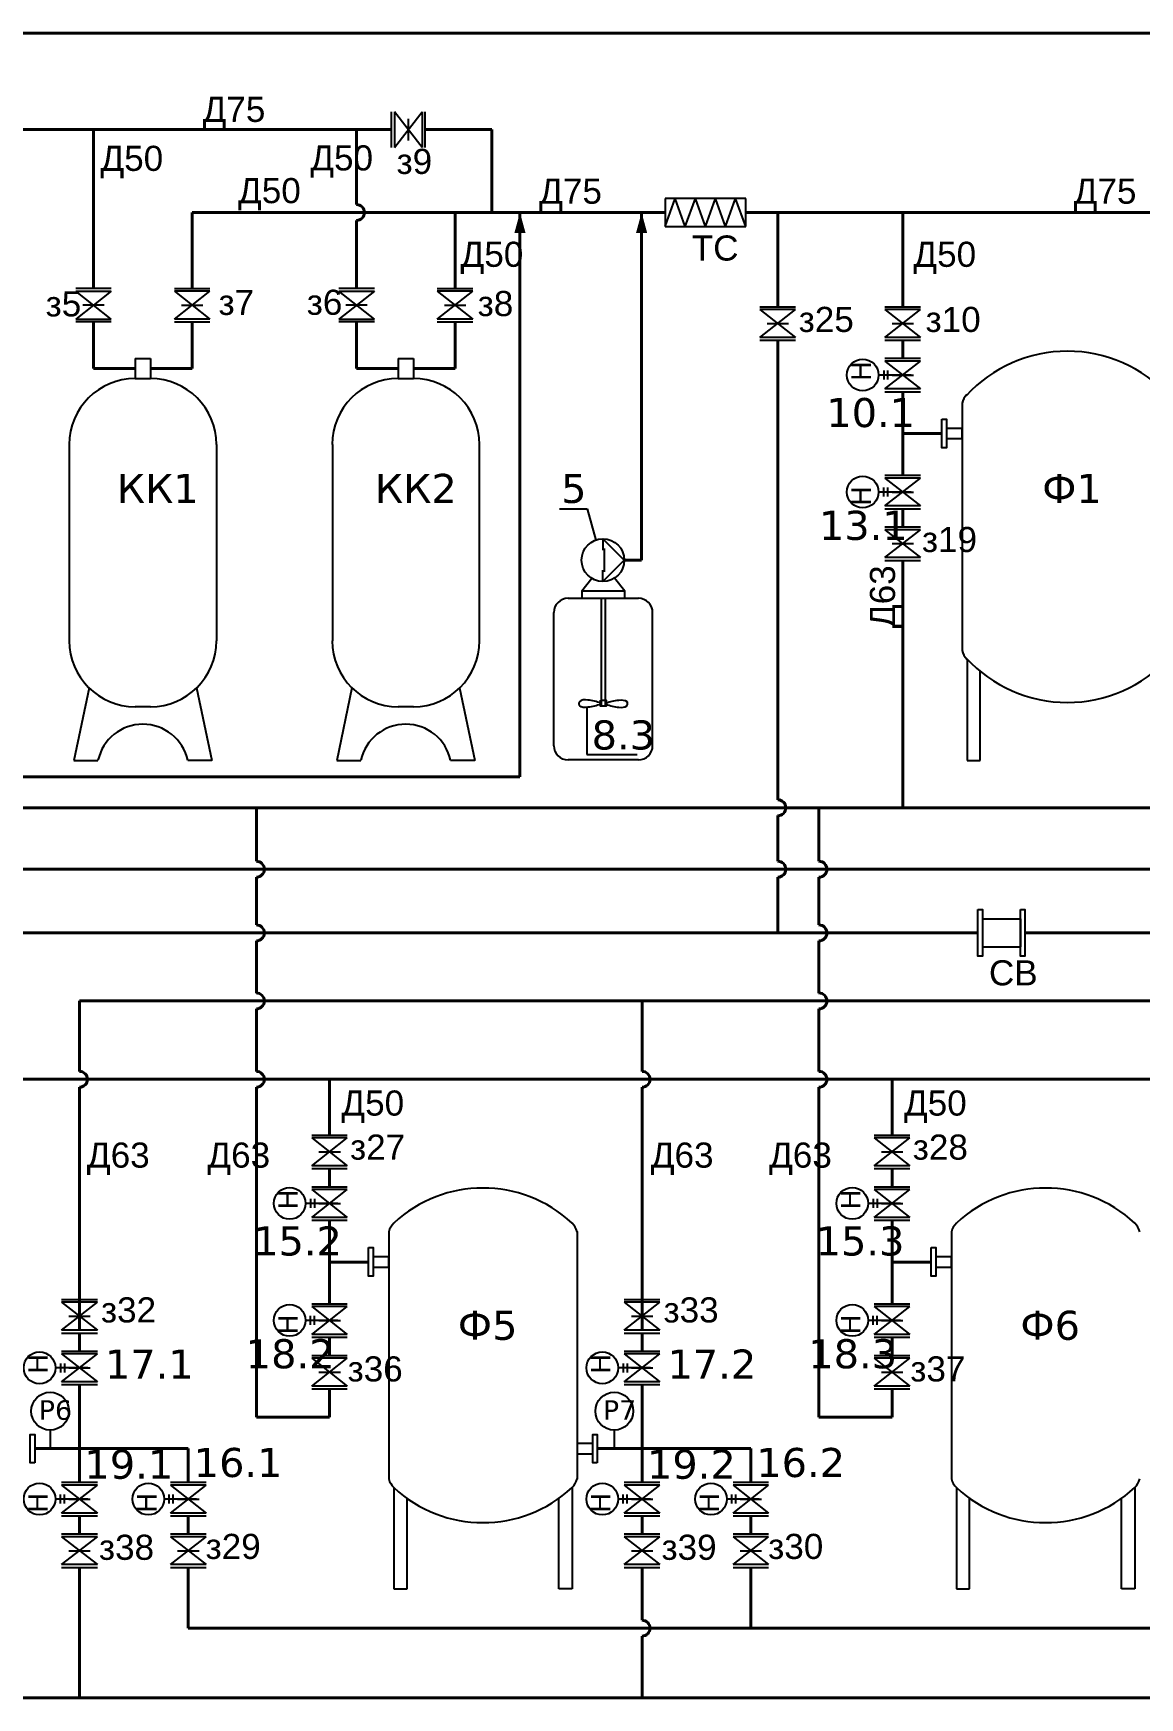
# Model space of a CAD drawing. Header units: millimetres. Extents: x 93665 to 221094, y -93000 to -1330.
# Drawn here: x 123954 to 131567, y -77676 to -66226 of the extents above; entities that cross this region are included whole.
import ezdxf

# ---------------------------------------------------------------- set-up
doc = ezdxf.new("R2010")
doc.units = ezdxf.units.MM
doc.layers.add('1', color=7, linetype='Continuous')
doc.layers.add('2', color=7, linetype='Continuous')
for name, color, linetype, lineweight in [('В10', 66, 'Continuous', 40), ('В40', 142, 'Continuous', 40), ('В50', 180, 'Continuous', 40), ('В60Н', 140, 'Continuous', 40), ('В90', 120, 'Continuous', 40), ('К20Н', 33, 'Continuous', 40), ('Р1', 202, 'Continuous', 40)]:
    doc.layers.add(name, color=color, linetype=linetype, lineweight=lineweight)
doc.layers.add('К10', color=7, linetype='Continuous', lineweight=40, true_color=0xffbe00)
doc.layers.add('Р2', color=7, linetype='Continuous', lineweight=40, true_color=0x991b1e)
doc.styles.get("Standard").update_dxf_attribs({"font": 'arial.ttf'})

msp = doc.modelspace()

# ---------------------------------------------------------------- linework, layer by layer
at = {"layer": '1'}
for p, q in [((128856, -67363), (128302, -67363)), ((128302, -67363), (128302, -67555)), ((128302, -67555), (128371, -67363)), ((128440, -67555), (128371, -67363)), ((128440, -67555), (128510, -67363)), ((128579, -67555), (128510, -67363)), ((128579, -67555), (128648, -67363)), ((128717, -67555), (128648, -67363)), ((128717, -67555), (128786, -67363)), ((128856, -67555), (128786, -67363)), ((128856, -67555), (128856, -67363)), ((128302, -67555), (128856, -67555)), ((124656, -68463), (124760, -68463)), ((124656, -68463), (124656, -68602)), ((124760, -68463), (124760, -68602)), ((126465, -68463), (126570, -68463)), ((126465, -68463), (126465, -68602)), ((126570, -68463), (126570, -68602)), ((124656, -68602), (124760, -68602)), ((126465, -68602), (126570, -68602)), ((130345, -68771), (130345, -70472)), ((124202, -69055), (124202, -70405)), ((125214, -69055), (125214, -70405)), ((126012, -69055), (126012, -70405)), ((127023, -69055), (127023, -70405)), ((127798, -69977), (127728, -70064)), ((128024, -70064), (127953, -69975)), ((127634, -70113), (128118, -70113)), ((127536, -71127), (127536, -70211)), ((128216, -71127), (128216, -70211)), ((130379, -70531), (130379, -71228)), ((130470, -71228), (130470, -70616)), ((124760, -70859), (124656, -70859)), ((126570, -70859), (126465, -70859)), ((127764, -70863), (127762, -71187)), ((127762, -71187), (128110, -71187)), ((128118, -71225), (127634, -71225)), ((130379, -71228), (130470, -71228)), ((130485, -72319), (130485, -72511)), ((130485, -72319), (130747, -72319)), ((130747, -72319), (130747, -72511)), ((130485, -72511), (130747, -72511)), ((126401, -74470), (126401, -76172)), ((127696, -74470), (127696, -76172)), ((130272, -74470), (130272, -76172)), ((124070, -75836), (124070, -75963)), ((127952, -75836), (127952, -75963)), ((126435, -76231), (126435, -76927)), ((127662, -76231), (127662, -76927)), ((130306, -76231), (130306, -76927)), ((131533, -76231), (131533, -76927)), ((126526, -76927), (126526, -76305)), ((127571, -76927), (127571, -76305)), ((130397, -76927), (130397, -76305)), ((131442, -76927), (131442, -76305)), ((126435, -76927), (126526, -76927)), ((127662, -76927), (127571, -76927)), ((130306, -76927), (130397, -76927)), ((131533, -76927), (131442, -76927))]:
    msp.add_line(p, q, dxfattribs=at)
at = {"layer": '1', "ltscale": 0.166667}
for p, q in [((127576, -69497), (127766, -69497)), ((124338, -70729), (124234, -71228)), ((125078, -70729), (125182, -71228)), ((126147, -70729), (126043, -71228)), ((126888, -70729), (126992, -71228)), ((124234, -71228), (124399, -71228)), ((125182, -71228), (125017, -71228)), ((126043, -71228), (126209, -71228)), ((126992, -71228), (126826, -71228))]:
    msp.add_line(p, q, dxfattribs=at)
at = {"layer": '1', "ltscale": 0.4}
msp.add_line((127766, -69497), (127825, -69712), dxfattribs=at)
at = {"layer": '1', "ltscale": 10}
for p, q in [((128021, -69851), (127874, -69704)), ((127874, -69704), (127874, -69782)), ((127885, -69931), (127885, -69770)), ((128021, -69851), (127874, -69998)), ((127874, -69998), (127874, -69920))]:
    msp.add_line(p, q, dxfattribs=at)
at = {"layer": '1', "ltscale": 100}
msp.add_line((127728, -70113), (128024, -70113), dxfattribs=at)
at = {"layer": '1'}
for points in [[(130206, -68881), (130237, -68881), (130237, -69077), (130206, -69077)], [(130345, -68944), (130237, -68944), (130237, -69014), (130345, -69014)], [(130454, -72255), (130485, -72255), (130485, -72575), (130454, -72575)], [(130747, -72255), (130778, -72255), (130778, -72575), (130747, -72575)], [(126261, -74580), (126293, -74580), (126293, -74777), (126261, -74777)], [(126401, -74643), (126293, -74643), (126293, -74714), (126401, -74714)], [(130133, -74580), (130164, -74580), (130164, -74777), (130133, -74777)], [(130272, -74643), (130164, -74643), (130164, -74714), (130272, -74714)], [(123964, -76061), (123933, -76061), (123933, -75865), (123964, -75865)], [(127835, -76061), (127804, -76061), (127804, -75865), (127835, -75865)], [(127696, -75998), (127804, -75998), (127804, -75928), (127696, -75928)]]:
    msp.add_lwpolyline(points, close=True, dxfattribs=at)
msp.add_lwpolyline([(128024, -70113), (128024, -70064), (127728, -70064), (127728, -70113)], dxfattribs=at)
at = {"layer": '1', "ltscale": 50}
msp.add_lwpolyline([(127863, -70856), (127863, -70113), (127889, -70113), (127889, -70856)], dxfattribs=at)
msp.add_lwpolyline([(127858, -70813), (127895, -70813), (127895, -70856), (127858, -70856)], close=True, dxfattribs=at)
at = {"layer": '1'}
msp.add_circle((127874, -69851), 147, dxfattribs=at)
for centre, radius, start, end in [((131070, -69360), 947, 42.5822, 137.4178), ((124656, -69055), 454, 90, 180), ((124760, -69055), 454, 0, 90), ((126465, -69055), 454, 90, 180), ((126570, -69055), 454, 0, 90), ((130472, -68805), 132, 134.8277, 164.8388), ((127634, -70211), 98, 90, 180), ((128118, -70211), 98, 0, 90), ((124656, -70405), 454, 180, 270), ((124760, -70405), 454, 270, 0), ((126465, -70405), 454, 180, 270), ((126570, -70405), 454, 270, 0), ((130472, -70438), 132, 195.1612, 225.1723), ((131070, -69883), 947, 222.5822, 317.4178), ((127634, -71127), 98, 180, 270), ((128118, -71127), 98, 270, 0), ((127048, -75070), 900, 47.0537, 132.9463), ((130920, -75070), 900, 47.0537, 132.9463), ((126528, -74505), 132, 134.8277, 164.8388), ((127569, -74505), 132, 15.1612, 45.1723), ((130399, -74505), 132, 134.8277, 164.8388), ((131440, -74505), 132, 15.1612, 45.1723), ((126528, -76137), 132, 195.1612, 225.1723), ((127048, -75572), 900, 227.0537, 312.9463), ((127569, -76137), 132, 314.8277, 344.8388), ((130399, -76137), 132, 195.1612, 225.1723), ((130920, -75572), 900, 227.0537, 312.9463), ((131440, -76137), 132, 314.8277, 344.8388)]:
    msp.add_arc(centre, radius, start, end, dxfattribs=at)
at = {"layer": '1', "ltscale": 50}
for centre, start, end in [((127727, -70838), 144.6538, 215.3462), ((128025, -70838), 324.6538, 35.3462)]:
    msp.add_arc(centre, 19, start, end, dxfattribs=at)
at = {"layer": '1', "ltscale": 0.166667}
for centre in [(124708, -71295), (126517, -71295)]:
    msp.add_arc(centre, 316, 12.3418, 167.6582, dxfattribs=at)
at = {"layer": '1', "ltscale": 50}
for points in [[(127858, -70832), (127769, -70813), (127714, -70824), (127712, -70827)], [(127858, -70843), (127769, -70863), (127714, -70852), (127712, -70849)], [(127895, -70832), (127984, -70813), (128038, -70824), (128041, -70827)], [(127895, -70843), (127984, -70863), (128038, -70852), (128041, -70849)]]:
    msp.add_spline(points, degree=3, dxfattribs=at)
at = {"layer": '2'}
for p, q in [((126420, -67012), (126420, -66767)), ((126439, -66767), (126439, -67012)), ((126631, -67012), (126439, -66767)), ((126439, -67012), (126631, -66767)), ((126535, -66963), (126535, -66815)), ((126535, -66963), (126535, -66816)), ((126631, -66767), (126631, -67012)), ((126651, -67012), (126651, -66767)), ((124491, -67981), (124246, -67981)), ((124246, -68000), (124491, -68000)), ((124491, -68192), (124246, -68000)), ((124491, -68000), (124246, -68192)), ((124925, -67981), (125170, -67981)), ((125170, -68000), (124925, -68000)), ((124925, -68192), (125170, -68000)), ((124925, -68000), (125170, -68192)), ((126301, -67981), (126056, -67981)), ((126056, -68000), (126301, -68000)), ((126301, -68192), (126056, -68000)), ((126301, -68000), (126056, -68192)), ((126734, -67981), (126979, -67981)), ((126979, -68000), (126734, -68000)), ((126734, -68192), (126979, -68000)), ((126734, -68000), (126979, -68192)), ((124442, -68096), (124294, -68096)), ((124442, -68096), (124295, -68096)), ((124974, -68096), (125121, -68096)), ((124974, -68096), (125121, -68096)), ((126252, -68096), (126104, -68096)), ((126252, -68096), (126105, -68096)), ((126783, -68096), (126930, -68096)), ((126783, -68096), (126931, -68096)), ((128954, -68107), (129199, -68107)), ((129199, -68126), (128954, -68126)), ((128954, -68318), (129199, -68126)), ((128954, -68126), (129199, -68318)), ((129814, -68107), (130059, -68107)), ((130059, -68126), (129814, -68126)), ((129814, -68318), (130059, -68126)), ((129814, -68126), (130059, -68318)), ((124246, -68192), (124491, -68192)), ((124491, -68212), (124246, -68212)), ((125170, -68192), (124925, -68192)), ((124925, -68212), (125170, -68212)), ((126056, -68192), (126301, -68192)), ((126301, -68212), (126056, -68212)), ((126979, -68192), (126734, -68192)), ((126734, -68212), (126979, -68212)), ((129003, -68222), (129150, -68222)), ((129003, -68222), (129151, -68222)), ((129863, -68222), (130010, -68222)), ((129863, -68222), (130011, -68222)), ((129199, -68318), (128954, -68318)), ((128954, -68337), (129199, -68337)), ((130059, -68318), (129814, -68318)), ((129814, -68337), (130059, -68337)), ((129814, -68461), (130059, -68461)), ((130059, -68481), (129814, -68481)), ((129814, -68673), (130059, -68481)), ((129814, -68481), (130059, -68673)), ((129863, -68577), (130010, -68577)), ((129863, -68577), (130011, -68577)), ((130059, -68673), (129814, -68673)), ((129814, -68692), (130059, -68692)), ((129814, -69267), (130059, -69267)), ((130059, -69286), (129814, -69286)), ((129814, -69286), (130059, -69478)), ((129814, -69478), (130059, -69286)), ((129863, -69382), (130010, -69382)), ((129863, -69382), (130011, -69382)), ((130059, -69478), (129814, -69478)), ((129814, -69497), (130059, -69497)), ((129814, -69621), (130059, -69621)), ((130059, -69641), (129814, -69641)), ((129814, -69641), (130059, -69833)), ((129814, -69833), (130059, -69641)), ((130059, -69833), (129814, -69833)), ((129863, -69737), (130010, -69737)), ((129863, -69737), (130011, -69737)), ((129814, -69852), (130059, -69852)), ((125870, -73806), (126115, -73806)), ((126115, -73825), (125870, -73825)), ((125870, -74017), (126115, -73825)), ((125870, -73825), (126115, -74017)), ((129741, -73806), (129986, -73806)), ((129986, -73825), (129741, -73825)), ((129741, -74017), (129986, -73825)), ((129741, -73825), (129986, -74017)), ((125919, -73921), (126066, -73921)), ((125919, -73921), (126067, -73921)), ((129790, -73921), (129937, -73921)), ((129790, -73921), (129938, -73921)), ((126115, -74017), (125870, -74017)), ((125870, -74036), (126115, -74036)), ((129986, -74017), (129741, -74017)), ((129741, -74036), (129986, -74036)), ((125870, -74161), (126115, -74161)), ((126115, -74180), (125870, -74180)), ((125870, -74372), (126115, -74180)), ((125870, -74180), (126115, -74372)), ((129741, -74161), (129986, -74161)), ((129986, -74180), (129741, -74180)), ((129741, -74372), (129986, -74180)), ((129741, -74180), (129986, -74372)), ((125919, -74276), (126066, -74276)), ((125919, -74276), (126067, -74276)), ((129790, -74276), (129937, -74276)), ((129790, -74276), (129938, -74276)), ((126115, -74372), (125870, -74372)), ((125870, -74391), (126115, -74391)), ((129986, -74372), (129741, -74372)), ((129741, -74391), (129986, -74391)), ((124149, -74937), (124395, -74937)), ((124395, -74956), (124149, -74956)), ((124149, -75148), (124395, -74956)), ((124149, -74956), (124395, -75148)), ((125870, -74966), (126115, -74966)), ((126115, -74985), (125870, -74985)), ((125870, -74985), (126115, -75177)), ((125870, -75177), (126115, -74985)), ((128021, -74937), (128266, -74937)), ((128266, -74956), (128021, -74956)), ((128021, -75148), (128266, -74956)), ((128021, -74956), (128266, -75148)), ((129741, -74966), (129986, -74966)), ((129986, -74985), (129741, -74985)), ((129741, -74985), (129986, -75177)), ((129741, -75177), (129986, -74985)), ((124199, -75052), (124346, -75052)), ((124199, -75052), (124346, -75052)), ((125919, -75081), (126066, -75081)), ((125919, -75081), (126067, -75081)), ((128070, -75052), (128217, -75052)), ((128070, -75052), (128218, -75052)), ((129790, -75081), (129937, -75081)), ((129790, -75081), (129938, -75081)), ((124395, -75148), (124149, -75148)), ((124149, -75168), (124395, -75168)), ((126115, -75177), (125870, -75177)), ((125870, -75196), (126115, -75196)), ((128266, -75148), (128021, -75148)), ((128021, -75168), (128266, -75168)), ((129986, -75177), (129741, -75177)), ((129741, -75196), (129986, -75196)), ((124149, -75292), (124395, -75292)), ((124395, -75311), (124149, -75311)), ((124149, -75503), (124395, -75311)), ((124149, -75311), (124395, -75503)), ((125870, -75321), (126115, -75321)), ((126115, -75340), (125870, -75340)), ((125870, -75340), (126115, -75532)), ((125870, -75532), (126115, -75340)), ((128021, -75292), (128266, -75292)), ((128266, -75311), (128021, -75311)), ((128021, -75503), (128266, -75311)), ((128021, -75311), (128266, -75503)), ((129741, -75321), (129986, -75321)), ((129986, -75340), (129741, -75340)), ((129741, -75340), (129986, -75532)), ((129741, -75532), (129986, -75340)), ((124199, -75407), (124346, -75407)), ((124199, -75407), (124346, -75407)), ((125919, -75436), (126066, -75436)), ((125919, -75436), (126067, -75436)), ((128070, -75407), (128217, -75407)), ((128070, -75407), (128218, -75407)), ((129790, -75436), (129937, -75436)), ((129790, -75436), (129938, -75436)), ((124395, -75503), (124149, -75503)), ((124149, -75522), (124395, -75522)), ((126115, -75532), (125870, -75532)), ((125870, -75551), (126115, -75551)), ((128266, -75503), (128021, -75503)), ((128021, -75522), (128266, -75522)), ((129986, -75532), (129741, -75532)), ((129741, -75551), (129986, -75551)), ((124149, -76194), (124395, -76194)), ((124395, -76214), (124149, -76214)), ((124149, -76214), (124395, -76406)), ((124149, -76406), (124395, -76214)), ((124898, -76194), (125143, -76194)), ((125143, -76214), (124898, -76214)), ((124898, -76214), (125143, -76406)), ((124898, -76406), (125143, -76214)), ((128021, -76194), (128266, -76194)), ((128266, -76214), (128021, -76214)), ((128021, -76214), (128266, -76406)), ((128021, -76406), (128266, -76214)), ((128769, -76194), (129014, -76194)), ((129014, -76214), (128769, -76214)), ((128769, -76214), (129014, -76406)), ((128769, -76406), (129014, -76214)), ((124199, -76310), (124346, -76310)), ((124199, -76310), (124346, -76310)), ((124947, -76310), (125094, -76310)), ((124947, -76310), (125095, -76310)), ((128070, -76310), (128217, -76310)), ((128070, -76310), (128218, -76310)), ((128818, -76310), (128965, -76310)), ((128818, -76310), (128966, -76310)), ((124395, -76406), (124149, -76406)), ((124149, -76425), (124395, -76425)), ((125143, -76406), (124898, -76406)), ((124898, -76425), (125143, -76425)), ((128266, -76406), (128021, -76406)), ((128021, -76425), (128266, -76425)), ((129014, -76406), (128769, -76406)), ((128769, -76425), (129014, -76425)), ((124149, -76549), (124395, -76549)), ((124395, -76569), (124149, -76569)), ((124149, -76569), (124395, -76761)), ((124149, -76761), (124395, -76569)), ((124898, -76549), (125143, -76549)), ((125143, -76569), (124898, -76569)), ((124898, -76569), (125143, -76761)), ((124898, -76761), (125143, -76569)), ((128021, -76549), (128266, -76549)), ((128266, -76569), (128021, -76569)), ((128021, -76569), (128266, -76761)), ((128021, -76761), (128266, -76569)), ((128769, -76549), (129014, -76549)), ((129014, -76569), (128769, -76569)), ((128769, -76569), (129014, -76761)), ((128769, -76761), (129014, -76569)), ((124199, -76665), (124346, -76665)), ((124199, -76665), (124346, -76665)), ((124947, -76665), (125094, -76665)), ((124947, -76665), (125095, -76665)), ((128070, -76665), (128217, -76665)), ((128070, -76665), (128218, -76665)), ((128818, -76665), (128965, -76665)), ((128818, -76665), (128966, -76665)), ((124395, -76761), (124149, -76761)), ((124149, -76780), (124395, -76780)), ((125143, -76761), (124898, -76761)), ((124898, -76780), (125143, -76780)), ((128266, -76761), (128021, -76761)), ((128021, -76780), (128266, -76780)), ((129014, -76761), (128769, -76761)), ((128769, -76780), (129014, -76780))]:
    msp.add_line(p, q, dxfattribs=at)
at = {"layer": '2', "ltscale": 30}
for p, q in [((129994, -68577), (129771, -68577)), ((129994, -69382), (129771, -69382)), ((126050, -74276), (125827, -74276)), ((129921, -74276), (129698, -74276)), ((126050, -75081), (125827, -75081)), ((129921, -75081), (129698, -75081)), ((124329, -75407), (124106, -75407)), ((128201, -75407), (127978, -75407)), ((124329, -76310), (124106, -76310)), ((125078, -76310), (124855, -76310)), ((128201, -76310), (127978, -76310)), ((128949, -76310), (128726, -76310))]:
    msp.add_line(p, q, dxfattribs=at)
at = {"layer": '2', "ltscale": 0.5}
for p, q in [((129806, -68546), (129806, -68608)), ((129833, -68546), (129833, -68608)), ((129806, -69413), (129806, -69351)), ((129834, -69413), (129834, -69351)), ((125862, -74245), (125862, -74307)), ((125889, -74245), (125889, -74307)), ((129733, -74245), (129733, -74307)), ((129760, -74245), (129760, -74307)), ((125862, -75112), (125862, -75050)), ((125889, -75112), (125889, -75050)), ((129733, -75112), (129733, -75050)), ((129760, -75112), (129760, -75050)), ((124141, -75376), (124141, -75438)), ((124169, -75376), (124169, -75438)), ((128013, -75376), (128013, -75438)), ((128040, -75376), (128040, -75438)), ((124141, -76341), (124141, -76279)), ((124169, -76341), (124169, -76279)), ((124890, -76341), (124890, -76279)), ((124917, -76341), (124917, -76279)), ((128013, -76341), (128013, -76279)), ((128040, -76341), (128040, -76279)), ((128761, -76341), (128761, -76279)), ((128788, -76341), (128788, -76279))]:
    msp.add_line(p, q, dxfattribs=at)
for centre, radius in [((129662, -68577), 109), ((129662, -69382), 109), ((125718, -74276), 109), ((129589, -74276), 109), ((125718, -75081), 109), ((129589, -75081), 109), ((123997, -75407), 109), ((127869, -75407), 109), ((124070, -75705), 130), ((127952, -75705), 130), ((123997, -76310), 109), ((124746, -76310), 109), ((127869, -76310), 109), ((128617, -76310), 109)]:
    msp.add_circle(centre, radius, dxfattribs=at)
at = {"layer": 'В10'}
for p, q in [((126420, -66889), (122513, -66889)), ((124369, -67981), (124369, -66889)), ((126178, -67404), (126178, -66889)), ((127109, -66889), (126651, -66889)), ((126674, -66889), (126651, -66889)), ((127109, -66889), (127109, -67459)), ((126178, -67981), (126178, -67514)), ((124369, -68532), (124369, -68212)), ((126178, -68532), (126178, -68212)), ((129937, -68461), (129937, -68337)), ((124369, -68532), (124656, -68532)), ((126465, -68532), (126178, -68532))]:
    msp.add_line(p, q, dxfattribs=at)
at = {"layer": 'В10', "ltscale": 0.3}
msp.add_arc((126178, -67459), 54.7, 270, 90, dxfattribs=at)
at = {"layer": 'В40'}
for p, q in [((125047, -67981), (125047, -67459)), ((125047, -67459), (128302, -67459)), ((126857, -67981), (126857, -67459)), ((128856, -67459), (137590, -67459)), ((129077, -68107), (129078, -67459)), ((129937, -68107), (129937, -67459)), ((125047, -68532), (125047, -68212)), ((126857, -68532), (126857, -68212)), ((129077, -71499), (129077, -68337)), ((125047, -68532), (124760, -68532)), ((126857, -68532), (126570, -68532)), ((129937, -68979), (129937, -68692)), ((130206, -68979), (129937, -68979)), ((129077, -71922), (129077, -71608)), ((129077, -72415), (129077, -72032))]:
    msp.add_line(p, q, dxfattribs=at)
at = {"layer": 'В40', "ltscale": 0.3}
for centre in [(129077, -71554), (129077, -71977)]:
    msp.add_arc(centre, 54.7, 270, 90, dxfattribs=at)
at = {"layer": 'В50'}
for p, q in [((122121, -72415), (130454, -72415)), ((130778, -72415), (140643, -72415)), ((132591, -73422), (122121, -73422)), ((125993, -73806), (125993, -73422)), ((129864, -73806), (129864, -73422)), ((125992, -74161), (125993, -74036)), ((129864, -74161), (129864, -74036)), ((125993, -74679), (125993, -74391)), ((129864, -74679), (129864, -74391)), ((126261, -74679), (125993, -74679)), ((130133, -74679), (129864, -74679)), ((125020, -77198), (133133, -77198))]:
    msp.add_line(p, q, dxfattribs=at)
at = {"layer": 'В60Н'}
for p, q in [((123964, -75963), (124272, -75963)), ((124272, -75963), (125020, -75963)), ((125020, -76194), (125020, -75963)), ((127835, -75963), (128143, -75963)), ((128143, -75963), (128892, -75963)), ((128892, -76194), (128892, -75963)), ((125020, -76549), (125020, -76425)), ((128892, -76549), (128892, -76425)), ((125020, -76780), (125020, -77198)), ((128892, -76780), (128892, -77198))]:
    msp.add_line(p, q, dxfattribs=at)
at = {"layer": 'В90'}
for p, q in [((124272, -72883), (141129, -72883)), ((124272, -73368), (124272, -72883)), ((128143, -73368), (128143, -72883)), ((124272, -75146), (124272, -73477)), ((128143, -75146), (128143, -73477)), ((124272, -75292), (124272, -75168)), ((128143, -75292), (128143, -75168)), ((124272, -75963), (124272, -75522)), ((128143, -75963), (128143, -75522))]:
    msp.add_line(p, q, dxfattribs=at)
at = {"layer": 'В90', "ltscale": 0.3}
for centre in [(124272, -73422), (128143, -73422)]:
    msp.add_arc(centre, 54.7, 270, 90, dxfattribs=at)
at = {"layer": 'К10'}
for p, q in [((139895, -71977), (120359, -71977)), ((124272, -75963), (124272, -76194)), ((128143, -75963), (128143, -76194)), ((124272, -76425), (124272, -76549)), ((128143, -76425), (128143, -76549)), ((124272, -76780), (124272, -77676)), ((128143, -76780), (128143, -77143)), ((128143, -77253), (128143, -77676)), ((141129, -77676), (121178, -77676))]:
    msp.add_line(p, q, dxfattribs=at)
at = {"layer": 'К10', "ltscale": 0.3}
msp.add_arc((128143, -77198), 54.7, 270, 90, dxfattribs=at)
at = {"layer": 'К20Н'}
for p, q in [((129937, -68979), (129937, -69267)), ((129937, -69497), (129937, -69621)), ((129937, -69852), (129937, -71554)), ((138321, -71554), (120359, -71554)), ((125489, -71922), (125489, -71554)), ((129360, -71922), (129360, -71554)), ((125489, -72360), (125489, -72032)), ((129360, -72360), (129360, -72032)), ((125489, -72829), (125489, -72470)), ((129360, -72829), (129360, -72470)), ((125489, -73368), (125489, -72938)), ((129360, -73368), (129360, -72938)), ((125489, -75746), (125489, -73477)), ((129360, -75746), (129360, -73477)), ((125993, -74679), (125993, -74966)), ((129864, -74679), (129864, -74966)), ((125992, -75196), (125993, -75321)), ((129864, -75196), (129864, -75321)), ((125993, -75551), (125993, -75746)), ((129864, -75551), (129864, -75746)), ((125993, -75746), (125489, -75746)), ((129864, -75746), (129360, -75746))]:
    msp.add_line(p, q, dxfattribs=at)
at = {"layer": 'К20Н', "ltscale": 0.3}
for centre in [(125489, -71977), (129360, -71977), (125489, -72415), (129360, -72415), (125489, -72883), (129360, -72883), (125489, -73422), (129360, -73422)]:
    msp.add_arc(centre, 54.7, 270, 90, dxfattribs=at)
at = {"layer": 'Р1'}
for p, q in [((123116, -66226), (144213, -66226)), ((127303, -71342), (127303, -67459)), ((123847, -71342), (127303, -71342))]:
    msp.add_line(p, q, dxfattribs=at)
msp.add_lwpolyline([(127303, -67600, 77, 0, 0), (127303, -67459, 0, 0, 0)], format="xyseb", dxfattribs=at)
at = {"layer": 'Р2'}
for p, q in [((128140, -69851), (128140, -67459)), ((128021, -69851), (128140, -69851))]:
    msp.add_line(p, q, dxfattribs=at)
msp.add_lwpolyline([(128140, -67600, 77, 0, 0), (128140, -67459, 0, 0, 0)], format="xyseb", dxfattribs=at)

# ---------------------------------------------------------------- texts
at = {"layer": '1', "char_height": 172.8, "attachment_point": 1}
for s, insert in [('Д75', (125119, -66663)), ('Д50', (124416, -67000)), ('Д50', (125860, -66997)), ('з9', (126454, -67021)), ('Д50', (125363, -67222)), ('Д75', (131113, -67226)), ('Д50', (126894, -67660)), ('ТС', (128485, -67617)), ('Д50', (130010, -67660)), ('з5', (124039, -68001)), ('з7', (125229, -67991)), ('з6', (125836, -67990)), ('з8', (127012, -67999)), ('з25', (129221, -68108)), ('з10', (130094, -68108)), ('з19', (130069, -69622)), ('СВ', (130530, -72603)), ('Д50', (126074, -73499)), ('Д50', (129945, -73499)), ('з27', (126134, -73802)), ('з28', (130006, -73802)), ('Д63', (124323, -73857)), ('Д63', (125152, -73857)), ('Д63', (128203, -73857)), ('Д63', (129017, -73857)), ('з32', (124420, -74922)), ('з33', (128291, -74922)), ('з36', (126117, -75328)), ('з37', (129989, -75328)), ('з38', (124406, -76555)), ('з29', (125140, -76549)), ('з39', (128277, -76555)), ('з30', (129011, -76549))]:
    msp.add_mtext_dynamic_manual_height_columns(s, width=11.42, gutter_width=11.2, heights=[0], dxfattribs=dict(at, insert=insert))
at = {"layer": '1', "ltscale": 15, "char_height": 200, "width": 285.44, "attachment_point": 1}
for s, insert in [('{\\fVerdana|b0|i0|c204|p34;10.1}', (129411, -68735)), ('{\\fVerdana|b0|i0|c204|p34;КК1}', (124528, -69257)), ('{\\fVerdana|b0|i0|c204|p34;КК2}', (126304, -69257)), ('{\\fVerdana|b0|i0|c204|p34;5}', (127586, -69257)), ('{\\fVerdana|b0|i0|c204|p34;Ф1}', (130896, -69257)), ('{\\fVerdana|b0|i0|c204|p34;13.1}', (129360, -69511)), ('{\\fVerdana|b0|i0|c204|p34;8.3}', (127796, -70953)), ('{\\fVerdana|b0|i0|c204|p34;15.2}', (125467, -74434)), ('{\\fVerdana|b0|i0|c204|p34;15.3}', (129338, -74434)), ('{\\fVerdana|b0|i0|c204|p34;Ф5}', (126875, -75014)), ('{\\fVerdana|b0|i0|c204|p34;Ф6}', (130746, -75014)), ('{\\fVerdana|b0|i0|c204|p34;18.2}', (125416, -75210)), ('{\\fVerdana|b0|i0|c204|p34;18.3}', (129287, -75210)), ('{\\fVerdana|b0|i0|c204|p34;17.1}', (124447, -75281)), ('{\\fVerdana|b0|i0|c204|p34;17.2}', (128318, -75281)), ('{\\fVerdana|b0|i0|c204|p34;19.1}', (124306, -75970)), ('{\\fVerdana|b0|i0|c204|p34;16.1}', (125058, -75958)), ('{\\fVerdana|b0|i0|c204|p34;19.2}', (128177, -75970)), ('{\\fVerdana|b0|i0|c204|p34;16.2}', (128929, -75958))]:
    msp.add_mtext(s, dxfattribs=dict(at, insert=insert))
at = {"layer": '1', "insert": (129711, -70318), "char_height": 172.8, "attachment_point": 1, "rotation": 90}
msp.add_mtext_dynamic_manual_height_columns('Д63', width=11.42, gutter_width=11.2, heights=[0], dxfattribs=at)
at = {"layer": '2', "ltscale": 15, "char_height": 134.4, "width": 274.02, "rotation": 90}
for insert, attachment_point in [((129584, -68619), 1), ((129584, -69340), 3), ((125640, -74318), 1), ((129511, -74318), 1), ((125640, -75039), 3), ((129511, -75039), 3), ((123919, -75449), 1), ((127791, -75449), 1), ((123919, -76267), 3), ((124668, -76267), 3), ((127791, -76267), 3), ((128539, -76267), 3)]:
    msp.add_mtext('{\\fVerdana|b0|i0|c204|p34;Н}', dxfattribs=dict(at, insert=insert, attachment_point=attachment_point))
at = {"layer": '2', "ltscale": 15, "char_height": 134.4, "width": 274.02, "attachment_point": 1}
for s, insert in [('{\\fVerdana|b0|i0|c204|p34;Р6}', (123992, -75630)), ('{\\fVerdana|b0|i0|c204|p34;Р7}', (127874, -75630))]:
    msp.add_mtext(s, dxfattribs=dict(at, insert=insert))
at = {"layer": 'В60Н', "insert": (127435, -67226), "char_height": 172.8, "attachment_point": 1}
msp.add_mtext_dynamic_manual_height_columns('Д75', width=11.42, gutter_width=11.2, heights=[0], dxfattribs=at)

doc.saveas('drawing.dxf')
